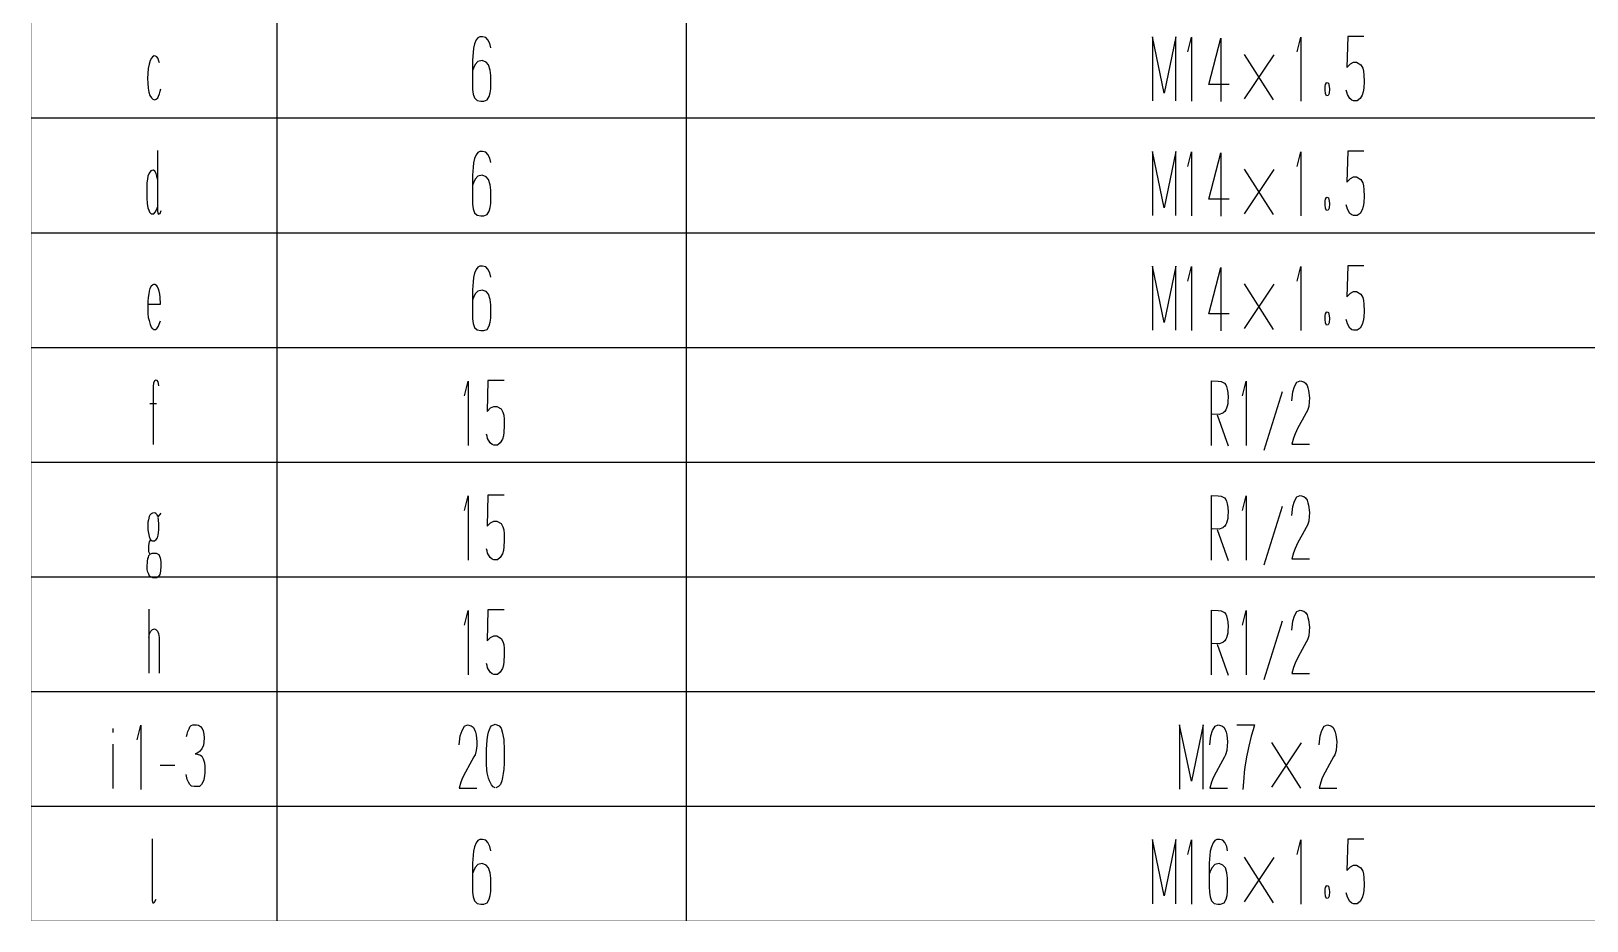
# Model space of a CAD drawing. Extents: x 0 to 2376, y 0 to 3364.
# Drawn here: x 1616 to 1996, y 1949.7 to 2166.9 of the extents above; entities that cross this region are included whole.
import ezdxf

# ---------------------------------------------------------------- set-up
doc = ezdxf.new("R2010")
doc.units = 0
doc.header["$MEASUREMENT"] = 0
doc.layers.add('6', color=7, linetype='Continuous')
doc.layers.add('9', color=7, linetype='Continuous')

# ---------------------------------------------------------------- blocks, each defined once
blk = doc.blocks.new('BLKENT193')
at = {"layer": '9', "color": 2, "linetype": 'Continuous'}
for p, q in [((1724, 2162.77), (1723.92, 2161.73)), ((1724.29, 2163.81), (1724, 2162.77)), ((1724.71, 2164.77), (1724.29, 2163.81)), ((1725.12, 2165.33), (1724.71, 2164.77)), ((1725.62, 2165.57), (1725.12, 2165.33)), ((1726.27, 2165.57), (1725.62, 2165.57)), ((1727.06, 2165.41), (1726.27, 2165.57)), ((1727.58, 2164.85), (1727.06, 2165.41)), ((1728.05, 2163.89), (1727.58, 2164.85)), ((1728.24, 2162.85), (1728.05, 2163.89)), ((1892.73, 2151.81), (1889.86, 2165.57)), ((1889.86, 2165.57), (1889.86, 2149.89)), ((1895.61, 2165.57), (1892.73, 2151.81)), ((1895.61, 2149.89), (1895.61, 2165.57)), ((1898.54, 2161.89), (1899.42, 2165.49)), ((1899.42, 2165.49), (1899.42, 2149.81)), ((1903.63, 2153.89), (1906.56, 2165.25)), ((1906.56, 2165.25), (1906.56, 2149.73)), ((1925.2, 2161.89), (1926.09, 2165.49)), ((1926.09, 2165.49), (1926.09, 2149.81)), ((1937.57, 2165.65), (1937.36, 2158.05)), ((1941.54, 2165.65), (1937.57, 2165.65)), ((1644.78, 2158.85), (1644.55, 2157.81)), ((1645.07, 2159.73), (1644.78, 2158.85)), ((1645.36, 2160.37), (1645.07, 2159.73)), ((1645.62, 2160.69), (1645.36, 2160.37)), ((1646.07, 2160.93), (1645.62, 2160.69)), ((1646.38, 2160.85), (1646.07, 2160.93)), ((1646.69, 2160.69), (1646.38, 2160.85)), ((1646.98, 2160.29), (1646.69, 2160.69)), ((1647.14, 2159.81), (1646.98, 2160.29)), ((1647.32, 2159.17), (1647.14, 2159.81)), ((1723.92, 2161.73), (1723.76, 2159.81)), ((1723.76, 2159.81), (1723.76, 2154.05)), ((1724.44, 2158.77), (1724, 2157.89)), ((1725.12, 2159.49), (1724.44, 2158.77)), ((1726.17, 2159.73), (1725.12, 2159.49)), ((1727.11, 2159.33), (1726.17, 2159.73)), ((1727.69, 2158.69), (1727.11, 2159.33)), ((1728.08, 2157.41), (1727.69, 2158.69)), ((1919.42, 2150.13), (1912.37, 2161.25)), ((1912.37, 2150.37), (1919.58, 2161.17)), ((1937.36, 2158.05), (1938.22, 2158.93)), ((1938.22, 2158.93), (1939.01, 2159.33)), ((1939.01, 2159.33), (1939.76, 2159.33)), ((1939.76, 2159.33), (1940.76, 2158.69)), ((1940.76, 2158.69), (1941.23, 2157.89)), ((1644.47, 2156.61), (1644.42, 2155.33)), ((1644.42, 2155.33), (1644.47, 2154.21)), ((1644.55, 2157.81), (1644.47, 2156.61)), ((1724, 2157.89), (1723.82, 2157.25)), ((1728.24, 2156.13), (1728.08, 2157.41)), ((1728.24, 2153.97), (1728.24, 2156.13)), ((1941.23, 2157.89), (1941.41, 2157.17)), ((1941.41, 2157.17), (1941.52, 2156.21)), ((1941.52, 2156.21), (1941.57, 2154.61)), ((1644.47, 2154.21), (1644.58, 2153.01)), ((1644.58, 2153.01), (1644.76, 2152.05)), ((1644.76, 2152.05), (1645.02, 2151.25)), ((1645.02, 2151.25), (1645.41, 2150.61)), ((1646.9, 2150.61), (1647.14, 2151.09)), ((1647.14, 2151.09), (1647.37, 2151.65)), ((1647.37, 2151.65), (1647.53, 2152.29)), ((1647.53, 2152.29), (1647.63, 2152.85)), ((1723.76, 2154.05), (1723.82, 2152.69)), ((1723.82, 2152.69), (1723.97, 2151.57)), ((1723.97, 2151.57), (1724.31, 2150.61)), ((1727.37, 2150.13), (1727.87, 2151.01)), ((1727.87, 2151.01), (1728.1, 2151.89)), ((1728.1, 2151.89), (1728.24, 2152.85)), ((1728.24, 2152.85), (1728.24, 2153.97)), ((1908.58, 2153.89), (1903.63, 2153.89)), ((1932.05, 2153.09), (1932.1, 2153.49)), ((1932.05, 2152.53), (1932.05, 2153.09)), ((1932.18, 2151.73), (1932.05, 2152.53)), ((1932.1, 2153.49), (1932.18, 2153.89)), ((1932.18, 2153.89), (1932.39, 2154.29)), ((1932.42, 2151.17), (1932.18, 2151.73)), ((1932.39, 2154.29), (1932.52, 2154.37)), ((1932.78, 2151.25), (1932.42, 2151.17)), ((1932.58, 2154.37), (1932.86, 2154.21)), ((1933.02, 2151.73), (1932.78, 2151.25)), ((1932.86, 2154.21), (1933.05, 2153.41)), ((1933.1, 2152.85), (1933.02, 2151.73)), ((1933.05, 2153.41), (1933.1, 2152.85)), ((1937.36, 2152.05), (1937.2, 2152.53)), ((1937.49, 2151.49), (1937.36, 2152.05)), ((1938.12, 2150.45), (1937.49, 2151.49)), ((1941.1, 2151.33), (1940.58, 2150.45)), ((1941.33, 2152.13), (1941.1, 2151.33)), ((1941.49, 2153.01), (1941.33, 2152.13)), ((1941.57, 2154.61), (1941.49, 2153.01)), ((1645.41, 2150.61), (1645.75, 2150.29)), ((1645.75, 2150.29), (1646.17, 2150.13)), ((1646.17, 2150.13), (1646.51, 2150.29)), ((1646.51, 2150.29), (1646.9, 2150.61)), ((1724.31, 2150.61), (1724.94, 2149.97)), ((1724.94, 2149.97), (1725.83, 2149.81)), ((1725.83, 2149.81), (1726.54, 2149.81)), ((1726.54, 2149.81), (1727.37, 2150.13)), ((1938.59, 2150.05), (1938.12, 2150.45)), ((1938.98, 2149.89), (1938.59, 2150.05)), ((1939.92, 2149.89), (1938.98, 2149.89)), ((1940.58, 2150.45), (1939.92, 2149.89))]:
    blk.add_line(p, q, dxfattribs=at)
blk = doc.blocks.new('BLKENT194')
at = {"layer": '9', "color": 2, "linetype": 'Continuous'}
for p, q in [((1646.85, 2137.81), (1646.85, 2123.09)), ((1724.29, 2135.81), (1724, 2134.77)), ((1724.71, 2136.77), (1724.29, 2135.81)), ((1725.12, 2137.33), (1724.71, 2136.77)), ((1725.62, 2137.57), (1725.12, 2137.33)), ((1726.27, 2137.57), (1725.62, 2137.57)), ((1727.06, 2137.41), (1726.27, 2137.57)), ((1727.58, 2136.85), (1727.06, 2137.41)), ((1728.05, 2135.89), (1727.58, 2136.85)), ((1728.24, 2134.85), (1728.05, 2135.89)), ((1892.73, 2123.81), (1889.86, 2137.57)), ((1889.86, 2137.57), (1889.86, 2121.89)), ((1895.61, 2137.57), (1892.73, 2123.81)), ((1895.61, 2121.89), (1895.61, 2137.57)), ((1898.54, 2133.89), (1899.42, 2137.49)), ((1899.42, 2137.49), (1899.42, 2121.81)), ((1903.63, 2125.89), (1906.56, 2137.25)), ((1906.56, 2137.25), (1906.56, 2121.73)), ((1925.2, 2133.89), (1926.09, 2137.49)), ((1926.09, 2137.49), (1926.09, 2121.81)), ((1937.57, 2137.65), (1937.36, 2130.05)), ((1941.54, 2137.65), (1937.57, 2137.65)), ((1644.86, 2132.29), (1644.52, 2131.49)), ((1645.23, 2132.85), (1644.86, 2132.29)), ((1645.46, 2132.93), (1645.23, 2132.85)), ((1645.86, 2133.01), (1645.46, 2132.93)), ((1646.22, 2132.77), (1645.86, 2133.01)), ((1646.51, 2132.21), (1646.22, 2132.77)), ((1646.72, 2131.49), (1646.51, 2132.21)), ((1723.92, 2133.73), (1723.76, 2131.81)), ((1724, 2134.77), (1723.92, 2133.73)), ((1919.42, 2122.13), (1912.37, 2133.25)), ((1912.37, 2122.37), (1919.58, 2133.17)), ((1644.24, 2128.77), (1644.21, 2127.57)), ((1644.29, 2129.89), (1644.24, 2128.77)), ((1644.42, 2130.77), (1644.29, 2129.89)), ((1644.52, 2131.49), (1644.42, 2130.77)), ((1646.82, 2130.77), (1646.72, 2131.49)), ((1723.76, 2131.81), (1723.76, 2126.05)), ((1724, 2129.89), (1723.82, 2129.25)), ((1724.44, 2130.77), (1724, 2129.89)), ((1725.12, 2131.49), (1724.44, 2130.77)), ((1726.17, 2131.73), (1725.12, 2131.49)), ((1727.11, 2131.33), (1726.17, 2131.73)), ((1727.69, 2130.69), (1727.11, 2131.33)), ((1728.08, 2129.41), (1727.69, 2130.69)), ((1728.24, 2128.13), (1728.08, 2129.41)), ((1728.24, 2125.97), (1728.24, 2128.13)), ((1937.36, 2130.05), (1938.22, 2130.93)), ((1938.22, 2130.93), (1939.01, 2131.33)), ((1939.01, 2131.33), (1939.76, 2131.33)), ((1939.76, 2131.33), (1940.76, 2130.69)), ((1940.76, 2130.69), (1941.23, 2129.89)), ((1941.23, 2129.89), (1941.41, 2129.17)), ((1941.41, 2129.17), (1941.52, 2128.21)), ((1941.52, 2128.21), (1941.57, 2126.61)), ((1644.21, 2127.57), (1644.26, 2126.13)), ((1644.26, 2126.13), (1644.34, 2124.85)), ((1644.34, 2124.85), (1644.5, 2123.81)), ((1723.76, 2126.05), (1723.82, 2124.69)), ((1723.82, 2124.69), (1723.97, 2123.57)), ((1728.1, 2123.89), (1728.24, 2124.85)), ((1728.24, 2124.85), (1728.24, 2125.97)), ((1908.58, 2125.89), (1903.63, 2125.89)), ((1932.05, 2125.09), (1932.1, 2125.49)), ((1932.05, 2124.53), (1932.05, 2125.09)), ((1932.18, 2123.73), (1932.05, 2124.53)), ((1932.1, 2125.49), (1932.18, 2125.89)), ((1932.18, 2125.89), (1932.39, 2126.29)), ((1932.39, 2126.29), (1932.52, 2126.37)), ((1932.58, 2126.37), (1932.86, 2126.21)), ((1932.86, 2126.21), (1933.05, 2125.41)), ((1933.1, 2124.85), (1933.02, 2123.73)), ((1933.05, 2125.41), (1933.1, 2124.85)), ((1937.36, 2124.05), (1937.2, 2124.53)), ((1941.49, 2125.01), (1941.33, 2124.13)), ((1941.57, 2126.61), (1941.49, 2125.01)), ((1644.5, 2123.81), (1644.71, 2123.25)), ((1644.71, 2123.25), (1644.94, 2122.77)), ((1644.94, 2122.77), (1645.28, 2122.37)), ((1645.28, 2122.37), (1645.73, 2122.29)), ((1645.73, 2122.29), (1645.93, 2122.37)), ((1645.93, 2122.37), (1646.3, 2122.77)), ((1646.3, 2122.77), (1646.59, 2123.33)), ((1646.59, 2123.33), (1646.82, 2123.97)), ((1646.85, 2123.09), (1646.95, 2122.53)), ((1646.95, 2122.53), (1647.11, 2122.21)), ((1647.11, 2122.21), (1647.5, 2122.45)), ((1647.5, 2122.45), (1647.79, 2123.17)), ((1723.97, 2123.57), (1724.31, 2122.61)), ((1724.31, 2122.61), (1724.94, 2121.97)), ((1724.94, 2121.97), (1725.83, 2121.81)), ((1725.83, 2121.81), (1726.54, 2121.81)), ((1726.54, 2121.81), (1727.37, 2122.13)), ((1727.37, 2122.13), (1727.87, 2123.01)), ((1727.87, 2123.01), (1728.1, 2123.89)), ((1932.42, 2123.17), (1932.18, 2123.73)), ((1932.78, 2123.25), (1932.42, 2123.17)), ((1933.02, 2123.73), (1932.78, 2123.25)), ((1937.49, 2123.49), (1937.36, 2124.05)), ((1938.12, 2122.45), (1937.49, 2123.49)), ((1938.59, 2122.05), (1938.12, 2122.45)), ((1938.98, 2121.89), (1938.59, 2122.05)), ((1939.92, 2121.89), (1938.98, 2121.89)), ((1940.58, 2122.45), (1939.92, 2121.89)), ((1941.1, 2123.33), (1940.58, 2122.45)), ((1941.33, 2124.13), (1941.1, 2123.33))]:
    blk.add_line(p, q, dxfattribs=at)
blk = doc.blocks.new('BLKENT195')
at = {"layer": '9', "color": 2, "linetype": 'Continuous'}
for p, q in [((1725.12, 2109.33), (1724.71, 2108.77)), ((1725.62, 2109.57), (1725.12, 2109.33)), ((1726.27, 2109.57), (1725.62, 2109.57)), ((1727.06, 2109.41), (1726.27, 2109.57)), ((1727.58, 2108.85), (1727.06, 2109.41)), ((1892.73, 2095.81), (1889.86, 2109.57)), ((1889.86, 2109.57), (1889.86, 2093.89)), ((1895.61, 2109.57), (1892.73, 2095.81)), ((1895.61, 2093.89), (1895.61, 2109.57)), ((1898.54, 2105.89), (1899.42, 2109.49)), ((1899.42, 2109.49), (1899.42, 2093.81)), ((1903.63, 2097.89), (1906.56, 2109.25)), ((1906.56, 2109.25), (1906.56, 2093.73)), ((1925.2, 2105.89), (1926.09, 2109.49)), ((1926.09, 2109.49), (1926.09, 2093.81)), ((1937.57, 2109.65), (1937.36, 2102.05)), ((1941.54, 2109.65), (1937.57, 2109.65)), ((1723.92, 2105.73), (1723.76, 2103.81)), ((1724, 2106.77), (1723.92, 2105.73)), ((1724.29, 2107.81), (1724, 2106.77)), ((1724.71, 2108.77), (1724.29, 2107.81)), ((1728.05, 2107.89), (1727.58, 2108.85)), ((1728.24, 2106.85), (1728.05, 2107.89)), ((1919.42, 2094.13), (1912.37, 2105.25)), ((1644.58, 2101.89), (1644.5, 2100.93)), ((1644.71, 2102.77), (1644.58, 2101.89)), ((1644.84, 2103.49), (1644.71, 2102.77)), ((1645.02, 2104.13), (1644.84, 2103.49)), ((1645.33, 2104.69), (1645.02, 2104.13)), ((1645.62, 2104.93), (1645.33, 2104.69)), ((1645.75, 2105.01), (1645.62, 2104.93)), ((1645.91, 2105.09), (1645.75, 2105.01)), ((1646.25, 2105.09), (1645.91, 2105.09)), ((1646.33, 2105.01), (1646.25, 2105.09)), ((1646.67, 2104.77), (1646.33, 2105.01)), ((1646.88, 2104.53), (1646.67, 2104.77)), ((1647.14, 2103.97), (1646.88, 2104.53)), ((1647.29, 2103.41), (1647.14, 2103.97)), ((1647.45, 2102.69), (1647.29, 2103.41)), ((1647.53, 2101.97), (1647.45, 2102.69)), ((1647.56, 2100.29), (1647.53, 2101.97)), ((1723.76, 2103.81), (1723.76, 2098.05)), ((1724, 2101.89), (1723.82, 2101.25)), ((1724.44, 2102.77), (1724, 2101.89)), ((1725.12, 2103.49), (1724.44, 2102.77)), ((1726.17, 2103.73), (1725.12, 2103.49)), ((1727.11, 2103.33), (1726.17, 2103.73)), ((1727.69, 2102.69), (1727.11, 2103.33)), ((1728.08, 2101.41), (1727.69, 2102.69)), ((1912.37, 2094.37), (1919.58, 2105.17)), ((1937.36, 2102.05), (1938.22, 2102.93)), ((1938.22, 2102.93), (1939.01, 2103.33)), ((1939.01, 2103.33), (1939.76, 2103.33)), ((1939.76, 2103.33), (1940.76, 2102.69)), ((1940.76, 2102.69), (1941.23, 2101.89)), ((1941.23, 2101.89), (1941.41, 2101.17)), ((1644.5, 2100.93), (1644.47, 2099.57)), ((1644.47, 2099.57), (1644.52, 2097.97)), ((1644.5, 2100.29), (1647.56, 2100.29)), ((1644.52, 2097.97), (1644.6, 2097.01)), ((1723.76, 2098.05), (1723.82, 2096.69)), ((1728.24, 2100.13), (1728.08, 2101.41)), ((1728.24, 2097.97), (1728.24, 2100.13)), ((1728.24, 2096.85), (1728.24, 2097.97)), ((1908.58, 2097.89), (1903.63, 2097.89)), ((1932.1, 2097.49), (1932.18, 2097.89)), ((1932.18, 2097.89), (1932.39, 2098.29)), ((1932.39, 2098.29), (1932.52, 2098.37)), ((1932.58, 2098.37), (1932.86, 2098.21)), ((1932.86, 2098.21), (1933.05, 2097.41)), ((1941.41, 2101.17), (1941.52, 2100.21)), ((1941.57, 2098.61), (1941.49, 2097.01)), ((1941.52, 2100.21), (1941.57, 2098.61)), ((1644.6, 2097.01), (1644.78, 2096.29)), ((1644.78, 2096.29), (1645.05, 2095.33)), ((1645.05, 2095.33), (1645.23, 2094.93)), ((1645.23, 2094.93), (1645.33, 2094.69)), ((1645.33, 2094.69), (1645.54, 2094.37)), ((1645.54, 2094.37), (1645.86, 2094.21)), ((1645.86, 2094.21), (1645.91, 2094.13)), ((1645.91, 2094.13), (1646.35, 2094.13)), ((1646.35, 2094.13), (1646.67, 2094.37)), ((1646.67, 2094.37), (1646.77, 2094.45)), ((1646.77, 2094.45), (1647.08, 2094.93)), ((1647.08, 2094.93), (1647.29, 2095.41)), ((1647.29, 2095.41), (1647.56, 2096.21)), ((1723.82, 2096.69), (1723.97, 2095.57)), ((1723.97, 2095.57), (1724.31, 2094.61)), ((1724.31, 2094.61), (1724.94, 2093.97)), ((1724.94, 2093.97), (1725.83, 2093.81)), ((1726.54, 2093.81), (1727.37, 2094.13)), ((1727.37, 2094.13), (1727.87, 2095.01)), ((1727.87, 2095.01), (1728.1, 2095.89)), ((1728.1, 2095.89), (1728.24, 2096.85)), ((1932.05, 2097.09), (1932.1, 2097.49)), ((1932.05, 2096.53), (1932.05, 2097.09)), ((1932.18, 2095.73), (1932.05, 2096.53)), ((1932.42, 2095.17), (1932.18, 2095.73)), ((1932.78, 2095.25), (1932.42, 2095.17)), ((1933.02, 2095.73), (1932.78, 2095.25)), ((1933.1, 2096.85), (1933.02, 2095.73)), ((1933.05, 2097.41), (1933.1, 2096.85)), ((1937.36, 2096.05), (1937.2, 2096.53)), ((1937.49, 2095.49), (1937.36, 2096.05)), ((1938.12, 2094.45), (1937.49, 2095.49)), ((1938.59, 2094.05), (1938.12, 2094.45)), ((1938.98, 2093.89), (1938.59, 2094.05)), ((1939.92, 2093.89), (1938.98, 2093.89)), ((1940.58, 2094.45), (1939.92, 2093.89)), ((1941.1, 2095.33), (1940.58, 2094.45)), ((1941.33, 2096.13), (1941.1, 2095.33)), ((1941.49, 2097.01), (1941.33, 2096.13)), ((1725.83, 2093.81), (1726.54, 2093.81))]:
    blk.add_line(p, q, dxfattribs=at)
blk = doc.blocks.new('BLKENT196')
at = {"layer": '9', "color": 2, "linetype": 'Continuous'}
for p, q in [((1645.88, 2081.01), (1645.78, 2080.29)), ((1645.78, 2080.29), (1645.78, 2066.05)), ((1646.09, 2081.57), (1645.88, 2081.01)), ((1646.46, 2081.73), (1646.09, 2081.57)), ((1646.75, 2081.65), (1646.46, 2081.73)), ((1647.01, 2081.33), (1646.75, 2081.65)), ((1647.14, 2080.93), (1647.01, 2081.33)), ((1647.22, 2080.37), (1647.14, 2080.93)), ((1721.87, 2077.89), (1722.76, 2081.49)), ((1722.76, 2081.49), (1722.76, 2065.81)), ((1727.57, 2081.65), (1727.36, 2074.05)), ((1731.54, 2081.65), (1727.57, 2081.65)), ((1904.34, 2065.81), (1904.34, 2081.57)), ((1904.34, 2081.57), (1905.96, 2081.49)), ((1905.96, 2081.49), (1906.67, 2081.41)), ((1906.67, 2081.41), (1907.45, 2081.01)), ((1907.45, 2081.01), (1907.82, 2080.61)), ((1907.82, 2080.61), (1907.97, 2080.21)), ((1907.97, 2080.21), (1908.13, 2079.49)), ((1908.13, 2079.49), (1908.26, 2078.69)), ((1908.26, 2078.69), (1908.34, 2077.49)), ((1911.87, 2077.89), (1912.76, 2081.49)), ((1912.76, 2081.49), (1912.76, 2065.81)), ((1921.54, 2078.85), (1917.07, 2064.53)), ((1923.9, 2076.69), (1924.16, 2078.85)), ((1924.16, 2078.85), (1924.57, 2080.21)), ((1924.57, 2080.21), (1925.18, 2081.25)), ((1925.18, 2081.25), (1925.93, 2081.57)), ((1925.93, 2081.57), (1926.82, 2081.33)), ((1926.82, 2081.33), (1927.29, 2081.01)), ((1927.29, 2081.01), (1927.63, 2080.45)), ((1927.63, 2080.45), (1927.87, 2079.81)), ((1927.87, 2079.81), (1928.03, 2079.17)), ((1928.03, 2079.17), (1928.21, 2077.41)), ((1644.97, 2076.05), (1646.59, 2076.05)), ((1727.36, 2074.05), (1728.22, 2074.93)), ((1728.22, 2074.93), (1729.01, 2075.33)), ((1729.01, 2075.33), (1729.76, 2075.33)), ((1729.76, 2075.33), (1730.76, 2074.69)), ((1907.97, 2074.85), (1907.82, 2074.45)), ((1908.16, 2075.41), (1907.97, 2074.85)), ((1908.26, 2075.97), (1908.16, 2075.41)), ((1908.31, 2076.69), (1908.26, 2075.97)), ((1908.34, 2077.49), (1908.31, 2076.69)), ((1928.05, 2075.33), (1927.74, 2074.29)), ((1928.16, 2076.45), (1928.05, 2075.33)), ((1928.21, 2077.41), (1928.16, 2076.45)), ((1730.76, 2074.69), (1731.23, 2073.89)), ((1731.23, 2073.89), (1731.41, 2073.17)), ((1731.41, 2073.17), (1731.52, 2072.21)), ((1731.52, 2072.21), (1731.57, 2070.61)), ((1906.17, 2073.33), (1904.47, 2073.41)), ((1905.67, 2073.25), (1908.34, 2065.73)), ((1907.06, 2073.65), (1906.17, 2073.33)), ((1907.16, 2073.73), (1907.06, 2073.65)), ((1907.56, 2074.05), (1907.16, 2073.73)), ((1907.82, 2074.45), (1907.56, 2074.05)), ((1926.46, 2071.97), (1925.41, 2070.05)), ((1927.45, 2073.73), (1926.46, 2071.97)), ((1927.74, 2074.29), (1927.45, 2073.73)), ((1727.36, 2068.05), (1727.2, 2068.53)), ((1727.49, 2067.49), (1727.36, 2068.05)), ((1728.12, 2066.45), (1727.49, 2067.49)), ((1731.1, 2067.33), (1730.58, 2066.45)), ((1731.33, 2068.13), (1731.1, 2067.33)), ((1731.49, 2069.01), (1731.33, 2068.13)), ((1731.57, 2070.61), (1731.49, 2069.01)), ((1924.31, 2067.57), (1923.9, 2066.13)), ((1924.71, 2068.61), (1924.31, 2067.57)), ((1925.41, 2070.05), (1924.71, 2068.61)), ((1728.59, 2066.05), (1728.12, 2066.45)), ((1728.98, 2065.89), (1728.59, 2066.05)), ((1729.92, 2065.89), (1728.98, 2065.89)), ((1730.58, 2066.45), (1729.92, 2065.89)), ((1923.9, 2066.13), (1928.21, 2066.13))]:
    blk.add_line(p, q, dxfattribs=at)
blk = doc.blocks.new('BLKENT197')
at = {"layer": '9', "color": 2, "linetype": 'Continuous'}
for p, q in [((1721.87, 2049.89), (1722.76, 2053.49)), ((1722.76, 2053.49), (1722.76, 2037.81)), ((1727.57, 2053.65), (1727.36, 2046.05)), ((1731.54, 2053.65), (1727.57, 2053.65)), ((1904.34, 2037.81), (1904.34, 2053.57)), ((1904.34, 2053.57), (1905.96, 2053.49)), ((1905.96, 2053.49), (1906.67, 2053.41)), ((1906.67, 2053.41), (1907.45, 2053.01)), ((1907.45, 2053.01), (1907.82, 2052.61)), ((1907.82, 2052.61), (1907.97, 2052.21)), ((1907.97, 2052.21), (1908.13, 2051.49)), ((1911.87, 2049.89), (1912.76, 2053.49)), ((1912.76, 2053.49), (1912.76, 2037.81)), ((1924.16, 2050.85), (1924.57, 2052.21)), ((1924.57, 2052.21), (1925.18, 2053.25)), ((1925.18, 2053.25), (1925.93, 2053.57)), ((1925.93, 2053.57), (1926.82, 2053.33)), ((1926.82, 2053.33), (1927.29, 2053.01)), ((1927.29, 2053.01), (1927.63, 2052.45)), ((1927.63, 2052.45), (1927.87, 2051.81)), ((1644.86, 2048.45), (1644.63, 2047.65)), ((1645.02, 2048.77), (1644.86, 2048.45)), ((1645.33, 2049.09), (1645.02, 2048.77)), ((1645.65, 2049.25), (1645.33, 2049.09)), ((1646.2, 2049.33), (1645.65, 2049.25)), ((1646.48, 2049.17), (1646.2, 2049.33)), ((1646.77, 2048.85), (1646.48, 2049.17)), ((1646.95, 2048.37), (1646.77, 2048.85)), ((1647.71, 2049.25), (1646.95, 2048.37)), ((1908.13, 2051.49), (1908.26, 2050.69)), ((1908.26, 2050.69), (1908.34, 2049.49)), ((1908.31, 2048.69), (1908.26, 2047.97)), ((1908.34, 2049.49), (1908.31, 2048.69)), ((1921.54, 2050.85), (1917.07, 2036.53)), ((1923.9, 2048.69), (1924.16, 2050.85)), ((1927.87, 2051.81), (1928.03, 2051.17)), ((1928.03, 2051.17), (1928.21, 2049.41)), ((1928.16, 2048.45), (1928.05, 2047.33)), ((1928.21, 2049.41), (1928.16, 2048.45)), ((1644.52, 2047.09), (1644.47, 2046.45)), ((1644.47, 2046.45), (1644.52, 2045.17)), ((1644.63, 2047.65), (1644.52, 2047.09)), ((1644.52, 2045.17), (1644.63, 2044.37)), ((1647.14, 2047.65), (1647.01, 2048.21)), ((1647.03, 2043.89), (1647.19, 2045.17)), ((1647.22, 2046.53), (1647.14, 2047.65)), ((1647.19, 2045.17), (1647.22, 2046.53)), ((1727.36, 2046.05), (1728.22, 2046.93)), ((1728.22, 2046.93), (1729.01, 2047.33)), ((1729.01, 2047.33), (1729.76, 2047.33)), ((1729.76, 2047.33), (1730.76, 2046.69)), ((1730.76, 2046.69), (1731.23, 2045.89)), ((1731.23, 2045.89), (1731.41, 2045.17)), ((1731.41, 2045.17), (1731.52, 2044.21)), ((1906.17, 2045.33), (1904.47, 2045.41)), ((1905.67, 2045.25), (1908.34, 2037.73)), ((1907.06, 2045.65), (1906.17, 2045.33)), ((1907.16, 2045.73), (1907.06, 2045.65)), ((1907.56, 2046.05), (1907.16, 2045.73)), ((1907.82, 2046.45), (1907.56, 2046.05)), ((1907.97, 2046.85), (1907.82, 2046.45)), ((1908.16, 2047.41), (1907.97, 2046.85)), ((1908.26, 2047.97), (1908.16, 2047.41)), ((1927.45, 2045.73), (1926.46, 2043.97)), ((1927.74, 2046.29), (1927.45, 2045.73)), ((1928.05, 2047.33), (1927.74, 2046.29)), ((1644.63, 2044.37), (1644.84, 2043.57)), ((1644.84, 2042.29), (1644.63, 2041.33)), ((1644.63, 2041.33), (1644.63, 2040.69)), ((1644.63, 2040.69), (1644.65, 2039.89)), ((1644.84, 2043.57), (1645.05, 2042.93)), ((1645.15, 2042.77), (1644.84, 2042.29)), ((1645.05, 2042.93), (1645.49, 2042.53)), ((1645.49, 2042.53), (1646.09, 2042.53)), ((1646.09, 2042.53), (1646.54, 2042.85)), ((1646.54, 2042.85), (1646.82, 2043.25)), ((1646.82, 2043.25), (1647.03, 2043.89)), ((1731.49, 2041.01), (1731.33, 2040.13)), ((1731.57, 2042.61), (1731.49, 2041.01)), ((1731.52, 2044.21), (1731.57, 2042.61)), ((1925.41, 2042.05), (1924.71, 2040.61)), ((1926.46, 2043.97), (1925.41, 2042.05)), ((1644.34, 2036.13), (1644.39, 2037.49)), ((1644.39, 2037.49), (1644.5, 2038.21)), ((1644.5, 2038.21), (1644.63, 2038.45)), ((1644.63, 2038.45), (1644.76, 2038.93)), ((1644.65, 2039.89), (1644.99, 2039.25)), ((1644.76, 2038.93), (1645.02, 2039.17)), ((1644.99, 2039.25), (1645.57, 2039.49)), ((1645.57, 2039.49), (1646.54, 2039.49)), ((1646.54, 2039.49), (1647.19, 2039.17)), ((1647.19, 2039.17), (1647.53, 2038.37)), ((1647.53, 2038.37), (1647.66, 2037.49)), ((1647.66, 2037.49), (1647.69, 2036.29)), ((1727.36, 2040.05), (1727.2, 2040.53)), ((1727.49, 2039.49), (1727.36, 2040.05)), ((1728.12, 2038.45), (1727.49, 2039.49)), ((1728.59, 2038.05), (1728.12, 2038.45)), ((1728.98, 2037.89), (1728.59, 2038.05)), ((1729.92, 2037.89), (1728.98, 2037.89)), ((1730.58, 2038.45), (1729.92, 2037.89)), ((1731.1, 2039.33), (1730.58, 2038.45)), ((1731.33, 2040.13), (1731.1, 2039.33)), ((1924.31, 2039.57), (1923.9, 2038.13)), ((1923.9, 2038.13), (1928.21, 2038.13)), ((1924.71, 2040.61), (1924.31, 2039.57)), ((1644.37, 2035.49), (1644.34, 2036.13)), ((1644.52, 2034.85), (1644.37, 2035.49)), ((1644.71, 2034.37), (1644.52, 2034.85)), ((1644.94, 2033.89), (1644.71, 2034.37)), ((1645.73, 2033.49), (1644.94, 2033.89)), ((1646.67, 2033.49), (1645.73, 2033.49)), ((1647.06, 2033.81), (1646.67, 2033.49)), ((1647.4, 2034.29), (1647.06, 2033.81)), ((1647.61, 2035.09), (1647.4, 2034.29)), ((1647.69, 2036.29), (1647.61, 2035.09))]:
    blk.add_line(p, q, dxfattribs=at)
blk = doc.blocks.new('BLKENT198')
at = {"layer": '9', "color": 2, "linetype": 'Continuous'}
for p, q in [((1644.71, 2025.81), (1644.71, 2010.21)), ((1721.87, 2021.89), (1722.76, 2025.49)), ((1722.76, 2025.49), (1722.76, 2009.81)), ((1727.57, 2025.65), (1727.36, 2018.05)), ((1731.54, 2025.65), (1727.57, 2025.65)), ((1904.34, 2009.81), (1904.34, 2025.57)), ((1904.34, 2025.57), (1905.96, 2025.49)), ((1905.96, 2025.49), (1906.67, 2025.41)), ((1911.87, 2021.89), (1912.76, 2025.49)), ((1912.76, 2025.49), (1912.76, 2009.81)), ((1925.18, 2025.25), (1925.93, 2025.57)), ((1925.93, 2025.57), (1926.82, 2025.33)), ((1906.67, 2025.41), (1907.45, 2025.01)), ((1907.45, 2025.01), (1907.82, 2024.61)), ((1907.82, 2024.61), (1907.97, 2024.21)), ((1907.97, 2024.21), (1908.13, 2023.49)), ((1908.13, 2023.49), (1908.26, 2022.69)), ((1908.26, 2022.69), (1908.34, 2021.49)), ((1921.54, 2022.85), (1917.07, 2008.53)), ((1923.9, 2020.69), (1924.16, 2022.85)), ((1924.16, 2022.85), (1924.57, 2024.21)), ((1924.57, 2024.21), (1925.18, 2025.25)), ((1926.82, 2025.33), (1927.29, 2025.01)), ((1927.29, 2025.01), (1927.63, 2024.45)), ((1927.63, 2024.45), (1927.87, 2023.81)), ((1927.87, 2023.81), (1928.03, 2023.17)), ((1928.03, 2023.17), (1928.21, 2021.41)), ((1644.71, 2018.93), (1644.94, 2019.81)), ((1644.94, 2019.81), (1645.2, 2020.45)), ((1645.2, 2020.45), (1645.62, 2020.85)), ((1645.62, 2020.85), (1646.09, 2021.01)), ((1646.09, 2021.01), (1646.48, 2020.85)), ((1646.48, 2020.85), (1646.85, 2020.45)), ((1646.85, 2020.45), (1647.14, 2019.89)), ((1647.14, 2019.89), (1647.29, 2018.93)), ((1647.29, 2018.93), (1647.29, 2010.21)), ((1727.36, 2018.05), (1728.22, 2018.93)), ((1728.22, 2018.93), (1729.01, 2019.33)), ((1729.01, 2019.33), (1729.76, 2019.33)), ((1729.76, 2019.33), (1730.76, 2018.69)), ((1730.76, 2018.69), (1731.23, 2017.89)), ((1731.23, 2017.89), (1731.41, 2017.17)), ((1907.56, 2018.05), (1907.16, 2017.73)), ((1907.82, 2018.45), (1907.56, 2018.05)), ((1907.97, 2018.85), (1907.82, 2018.45)), ((1908.16, 2019.41), (1907.97, 2018.85)), ((1908.26, 2019.97), (1908.16, 2019.41)), ((1908.31, 2020.69), (1908.26, 2019.97)), ((1908.34, 2021.49), (1908.31, 2020.69)), ((1927.74, 2018.29), (1927.45, 2017.73)), ((1928.05, 2019.33), (1927.74, 2018.29)), ((1928.16, 2020.45), (1928.05, 2019.33)), ((1928.21, 2021.41), (1928.16, 2020.45)), ((1731.41, 2017.17), (1731.52, 2016.21)), ((1731.57, 2014.61), (1731.49, 2013.01)), ((1731.52, 2016.21), (1731.57, 2014.61)), ((1906.17, 2017.33), (1904.47, 2017.41)), ((1905.67, 2017.25), (1908.34, 2009.73)), ((1907.06, 2017.65), (1906.17, 2017.33)), ((1907.16, 2017.73), (1907.06, 2017.65)), ((1925.41, 2014.05), (1924.71, 2012.61)), ((1926.46, 2015.97), (1925.41, 2014.05)), ((1927.45, 2017.73), (1926.46, 2015.97)), ((1727.36, 2012.05), (1727.2, 2012.53)), ((1727.49, 2011.49), (1727.36, 2012.05)), ((1728.12, 2010.45), (1727.49, 2011.49)), ((1728.59, 2010.05), (1728.12, 2010.45)), ((1730.58, 2010.45), (1729.92, 2009.89)), ((1731.1, 2011.33), (1730.58, 2010.45)), ((1731.33, 2012.13), (1731.1, 2011.33)), ((1731.49, 2013.01), (1731.33, 2012.13)), ((1924.31, 2011.57), (1923.9, 2010.13)), ((1924.71, 2012.61), (1924.31, 2011.57)), ((1728.98, 2009.89), (1728.59, 2010.05)), ((1729.92, 2009.89), (1728.98, 2009.89)), ((1923.9, 2010.13), (1928.21, 2010.13))]:
    blk.add_line(p, q, dxfattribs=at)
blk = doc.blocks.new('BLKENT199')
at = {"layer": '9', "color": 2, "linetype": 'Continuous'}
for p, q in [((1635.99, 1996.21), (1635.83, 1996.21)), ((1635.93, 1996.69), (1635.93, 1995.73)), ((1641.87, 1993.89), (1642.76, 1997.49)), ((1642.76, 1997.49), (1642.76, 1981.81)), ((1653.97, 1994.69), (1654.13, 1995.33)), ((1654.13, 1995.33), (1654.29, 1995.97)), ((1654.29, 1995.97), (1654.55, 1996.61)), ((1654.55, 1996.61), (1654.78, 1997.09)), ((1654.78, 1997.09), (1655.1, 1997.41)), ((1655.1, 1997.41), (1655.46, 1997.57)), ((1655.46, 1997.57), (1656.35, 1997.57)), ((1656.35, 1997.57), (1656.9, 1997.49)), ((1656.9, 1997.49), (1657.37, 1997.17)), ((1657.37, 1997.17), (1657.74, 1996.69)), ((1657.74, 1996.69), (1658, 1996.13)), ((1658, 1996.13), (1658.18, 1995.33)), ((1658.18, 1995.33), (1658.26, 1994.37)), ((1720.82, 1994.85), (1721.24, 1996.21)), ((1721.24, 1996.21), (1721.84, 1997.25)), ((1721.84, 1997.25), (1722.6, 1997.57)), ((1722.6, 1997.57), (1723.49, 1997.33)), ((1723.49, 1997.33), (1723.96, 1997.01)), ((1723.96, 1997.01), (1724.3, 1996.45)), ((1724.3, 1996.45), (1724.54, 1995.81)), ((1724.54, 1995.81), (1724.69, 1995.17)), ((1724.69, 1995.17), (1724.88, 1993.41)), ((1727.36, 1993.89), (1727.54, 1995.09)), ((1727.54, 1995.09), (1727.73, 1995.81)), ((1727.73, 1995.81), (1727.91, 1996.45)), ((1727.91, 1996.45), (1728.2, 1997.01)), ((1728.2, 1997.01), (1728.46, 1997.33)), ((1728.46, 1997.33), (1729.35, 1997.73)), ((1729.35, 1997.73), (1730.29, 1997.33)), ((1730.29, 1997.33), (1730.76, 1996.77)), ((1730.76, 1996.77), (1731.05, 1995.89)), ((1731.05, 1995.89), (1731.41, 1993.97)), ((1899.4, 1983.81), (1896.52, 1997.57)), ((1896.52, 1997.57), (1896.52, 1981.89)), ((1902.27, 1997.57), (1899.4, 1983.81)), ((1902.27, 1981.89), (1902.27, 1997.57)), ((1904.16, 1994.85), (1904.58, 1996.21)), ((1904.58, 1996.21), (1905.18, 1997.25)), ((1905.18, 1997.25), (1905.93, 1997.57)), ((1905.93, 1997.57), (1906.82, 1997.33)), ((1906.82, 1997.33), (1907.29, 1997.01)), ((1907.29, 1997.01), (1907.63, 1996.45)), ((1907.63, 1996.45), (1907.87, 1995.81)), ((1907.87, 1995.81), (1908.03, 1995.17)), ((1908.03, 1995.17), (1908.21, 1993.41)), ((1910.51, 1997.57), (1914.82, 1997.57)), ((1914.46, 1996.37), (1914.01, 1994.77)), ((1914.82, 1997.57), (1914.46, 1996.37)), ((1930.82, 1994.85), (1931.24, 1996.21)), ((1931.24, 1996.21), (1931.84, 1997.25)), ((1931.84, 1997.25), (1932.6, 1997.57)), ((1932.6, 1997.57), (1933.49, 1997.33)), ((1933.49, 1997.33), (1933.96, 1997.01)), ((1933.96, 1997.01), (1934.3, 1996.45)), ((1934.3, 1996.45), (1934.54, 1995.81)), ((1934.54, 1995.81), (1934.69, 1995.17)), ((1934.69, 1995.17), (1934.88, 1993.41)), ((1635.93, 1992.85), (1635.93, 1982.05)), ((1657.66, 1991.73), (1657.14, 1991.09)), ((1658.08, 1992.61), (1657.66, 1991.73)), ((1658.18, 1993.33), (1658.08, 1992.61)), ((1658.26, 1994.37), (1658.18, 1993.33)), ((1720.56, 1992.69), (1720.82, 1994.85)), ((1724.72, 1991.33), (1724.41, 1990.29)), ((1724.82, 1992.45), (1724.72, 1991.33)), ((1724.88, 1993.41), (1724.82, 1992.45)), ((1727.2, 1991.57), (1727.36, 1993.89)), ((1727.2, 1988.77), (1727.2, 1991.57)), ((1731.41, 1993.97), (1731.57, 1991.41)), ((1731.57, 1991.41), (1731.57, 1989.33)), ((1903.9, 1992.69), (1904.16, 1994.85)), ((1908.05, 1991.33), (1907.74, 1990.29)), ((1908.16, 1992.45), (1908.05, 1991.33)), ((1908.21, 1993.41), (1908.16, 1992.45)), ((1913.39, 1992.37), (1912.99, 1990.53)), ((1914.01, 1994.77), (1913.39, 1992.37)), ((1926.09, 1982.13), (1919.03, 1993.25)), ((1919.03, 1982.37), (1926.25, 1993.17)), ((1930.56, 1992.69), (1930.82, 1994.85)), ((1934.72, 1991.33), (1934.41, 1990.29)), ((1934.82, 1992.45), (1934.72, 1991.33)), ((1934.88, 1993.41), (1934.82, 1992.45)), ((1651.12, 1987.65), (1647.49, 1987.65)), ((1656.67, 1990.77), (1656.09, 1990.53)), ((1656.09, 1990.53), (1656.56, 1990.45)), ((1656.56, 1990.45), (1657.32, 1990.13)), ((1657.14, 1991.09), (1656.67, 1990.77)), ((1657.32, 1990.13), (1657.69, 1989.89)), ((1657.69, 1989.89), (1658.03, 1989.25)), ((1658.03, 1989.25), (1658.31, 1988.29)), ((1658.31, 1988.29), (1658.39, 1987.41)), ((1723.12, 1987.97), (1722.08, 1986.05)), ((1724.12, 1989.73), (1723.12, 1987.97)), ((1724.41, 1990.29), (1724.12, 1989.73)), ((1727.23, 1987.97), (1727.2, 1988.77)), ((1727.28, 1986.61), (1727.23, 1987.97)), ((1731.54, 1988.21), (1731.44, 1986.77)), ((1731.57, 1989.33), (1731.54, 1988.21)), ((1906.46, 1987.97), (1905.41, 1986.05)), ((1907.45, 1989.73), (1906.46, 1987.97)), ((1907.74, 1990.29), (1907.45, 1989.73)), ((1912.71, 1988.69), (1912.47, 1987.33)), ((1912.84, 1989.73), (1912.71, 1988.69)), ((1912.99, 1990.53), (1912.84, 1989.73)), ((1933.12, 1987.97), (1932.08, 1986.05)), ((1934.12, 1989.73), (1933.12, 1987.97)), ((1934.41, 1990.29), (1934.12, 1989.73)), ((1654.13, 1984.21), (1653.87, 1985.41)), ((1654.39, 1983.57), (1654.13, 1984.21)), ((1658.18, 1984.13), (1657.95, 1983.57)), ((1658.37, 1985.17), (1658.18, 1984.13)), ((1658.39, 1985.89), (1658.37, 1985.17)), ((1658.39, 1987.41), (1658.39, 1985.89)), ((1721.37, 1984.61), (1720.98, 1983.57)), ((1722.08, 1986.05), (1721.37, 1984.61)), ((1727.41, 1985.89), (1727.28, 1986.61)), ((1727.73, 1984.53), (1727.41, 1985.89)), ((1727.93, 1983.89), (1727.73, 1984.53)), ((1728.46, 1982.93), (1727.93, 1983.89)), ((1730.94, 1983.89), (1730.63, 1983.01)), ((1731.15, 1984.69), (1730.94, 1983.89)), ((1731.31, 1985.73), (1731.15, 1984.69)), ((1731.44, 1986.77), (1731.31, 1985.73)), ((1904.71, 1984.61), (1904.31, 1983.57)), ((1905.41, 1986.05), (1904.71, 1984.61)), ((1912.16, 1984.61), (1911.95, 1981.81)), ((1912.31, 1985.97), (1912.16, 1984.61)), ((1912.47, 1987.33), (1912.31, 1985.97)), ((1931.37, 1984.61), (1930.98, 1983.57)), ((1932.08, 1986.05), (1931.37, 1984.61)), ((1654.78, 1983.01), (1654.39, 1983.57)), ((1655.18, 1982.61), (1654.78, 1983.01)), ((1655.78, 1982.53), (1655.18, 1982.61)), ((1657.14, 1982.53), (1655.78, 1982.53)), ((1657.58, 1983.01), (1657.14, 1982.53)), ((1657.95, 1983.57), (1657.58, 1983.01)), ((1720.98, 1983.57), (1720.56, 1982.13)), ((1720.56, 1982.13), (1724.88, 1982.13)), ((1728.85, 1982.45), (1728.46, 1982.93)), ((1729.37, 1982.21), (1728.85, 1982.45)), ((1730.18, 1982.53), (1729.48, 1982.21)), ((1730.63, 1983.01), (1730.18, 1982.53)), ((1904.31, 1983.57), (1903.9, 1982.13)), ((1903.9, 1982.13), (1908.21, 1982.13)), ((1930.98, 1983.57), (1930.56, 1982.13)), ((1930.56, 1982.13), (1934.88, 1982.13))]:
    blk.add_line(p, q, dxfattribs=at)
blk = doc.blocks.new('BLKENT200')
at = {"layer": '9', "color": 2, "linetype": 'Continuous'}
for p, q in [((1645.54, 1969.73), (1645.54, 1956.37)), ((1724.71, 1968.77), (1724.29, 1967.81)), ((1725.12, 1969.33), (1724.71, 1968.77)), ((1725.62, 1969.57), (1725.12, 1969.33)), ((1726.27, 1969.57), (1725.62, 1969.57)), ((1727.06, 1969.41), (1726.27, 1969.57)), ((1727.58, 1968.85), (1727.06, 1969.41)), ((1728.05, 1967.89), (1727.58, 1968.85)), ((1892.73, 1955.81), (1889.86, 1969.57)), ((1889.86, 1969.57), (1889.86, 1953.89)), ((1895.61, 1969.57), (1892.73, 1955.81)), ((1895.61, 1953.89), (1895.61, 1969.57)), ((1898.54, 1965.89), (1899.42, 1969.49)), ((1899.42, 1969.49), (1899.42, 1953.81)), ((1904.71, 1968.77), (1904.29, 1967.81)), ((1905.12, 1969.33), (1904.71, 1968.77)), ((1905.62, 1969.57), (1905.12, 1969.33)), ((1906.27, 1969.57), (1905.62, 1969.57)), ((1907.06, 1969.41), (1906.27, 1969.57)), ((1907.58, 1968.85), (1907.06, 1969.41)), ((1908.05, 1967.89), (1907.58, 1968.85)), ((1925.2, 1965.89), (1926.09, 1969.49)), ((1926.09, 1969.49), (1926.09, 1953.81)), ((1937.57, 1969.65), (1937.36, 1962.05)), ((1941.54, 1969.65), (1937.57, 1969.65)), ((1723.92, 1965.73), (1723.76, 1963.81)), ((1724, 1966.77), (1723.92, 1965.73)), ((1724.29, 1967.81), (1724, 1966.77)), ((1728.24, 1966.85), (1728.05, 1967.89)), ((1903.92, 1965.73), (1903.76, 1963.81)), ((1904, 1966.77), (1903.92, 1965.73)), ((1904.29, 1967.81), (1904, 1966.77)), ((1908.24, 1966.85), (1908.05, 1967.89)), ((1919.42, 1954.13), (1912.37, 1965.25)), ((1912.37, 1954.37), (1919.58, 1965.17)), ((1723.76, 1963.81), (1723.76, 1958.05)), ((1724, 1961.89), (1723.82, 1961.25)), ((1724.44, 1962.77), (1724, 1961.89)), ((1725.12, 1963.49), (1724.44, 1962.77)), ((1726.17, 1963.73), (1725.12, 1963.49)), ((1727.11, 1963.33), (1726.17, 1963.73)), ((1727.69, 1962.69), (1727.11, 1963.33)), ((1728.08, 1961.41), (1727.69, 1962.69)), ((1728.24, 1960.13), (1728.08, 1961.41)), ((1903.76, 1963.81), (1903.76, 1958.05)), ((1904, 1961.89), (1903.82, 1961.25)), ((1904.44, 1962.77), (1904, 1961.89)), ((1905.12, 1963.49), (1904.44, 1962.77)), ((1906.17, 1963.73), (1905.12, 1963.49)), ((1907.11, 1963.33), (1906.17, 1963.73)), ((1907.69, 1962.69), (1907.11, 1963.33)), ((1908.08, 1961.41), (1907.69, 1962.69)), ((1908.24, 1960.13), (1908.08, 1961.41)), ((1937.36, 1962.05), (1938.22, 1962.93)), ((1938.22, 1962.93), (1939.01, 1963.33)), ((1939.01, 1963.33), (1939.76, 1963.33)), ((1939.76, 1963.33), (1940.76, 1962.69)), ((1940.76, 1962.69), (1941.23, 1961.89)), ((1941.23, 1961.89), (1941.41, 1961.17)), ((1941.41, 1961.17), (1941.52, 1960.21)), ((1723.76, 1958.05), (1723.82, 1956.69)), ((1728.24, 1957.97), (1728.24, 1960.13)), ((1728.24, 1956.85), (1728.24, 1957.97)), ((1903.76, 1958.05), (1903.82, 1956.69)), ((1908.24, 1957.97), (1908.24, 1960.13)), ((1908.24, 1956.85), (1908.24, 1957.97)), ((1932.05, 1957.09), (1932.1, 1957.49)), ((1932.05, 1956.53), (1932.05, 1957.09)), ((1932.1, 1957.49), (1932.18, 1957.89)), ((1932.18, 1957.89), (1932.39, 1958.29)), ((1932.39, 1958.29), (1932.52, 1958.37)), ((1932.58, 1958.37), (1932.86, 1958.21)), ((1932.86, 1958.21), (1933.05, 1957.41)), ((1933.05, 1957.41), (1933.1, 1956.85)), ((1941.57, 1958.61), (1941.49, 1957.01)), ((1941.52, 1960.21), (1941.57, 1958.61)), ((1645.54, 1956.37), (1645.59, 1954.93)), ((1645.59, 1954.93), (1645.59, 1954.69)), ((1645.59, 1954.69), (1645.75, 1954.13)), ((1645.75, 1954.13), (1645.93, 1954.13)), ((1645.93, 1954.13), (1646.12, 1954.29)), ((1646.12, 1954.29), (1646.54, 1955.01)), ((1723.82, 1956.69), (1723.97, 1955.57)), ((1723.97, 1955.57), (1724.31, 1954.61)), ((1724.31, 1954.61), (1724.94, 1953.97)), ((1724.94, 1953.97), (1725.83, 1953.81)), ((1725.83, 1953.81), (1726.54, 1953.81)), ((1726.54, 1953.81), (1727.37, 1954.13)), ((1727.37, 1954.13), (1727.87, 1955.01)), ((1727.87, 1955.01), (1728.1, 1955.89)), ((1728.1, 1955.89), (1728.24, 1956.85)), ((1903.82, 1956.69), (1903.97, 1955.57)), ((1903.97, 1955.57), (1904.31, 1954.61)), ((1904.31, 1954.61), (1904.94, 1953.97)), ((1904.94, 1953.97), (1905.83, 1953.81)), ((1905.83, 1953.81), (1906.54, 1953.81)), ((1906.54, 1953.81), (1907.37, 1954.13)), ((1907.37, 1954.13), (1907.87, 1955.01)), ((1907.87, 1955.01), (1908.1, 1955.89)), ((1908.1, 1955.89), (1908.24, 1956.85)), ((1932.18, 1955.73), (1932.05, 1956.53)), ((1932.42, 1955.17), (1932.18, 1955.73)), ((1932.78, 1955.25), (1932.42, 1955.17)), ((1933.02, 1955.73), (1932.78, 1955.25)), ((1933.1, 1956.85), (1933.02, 1955.73)), ((1937.36, 1956.05), (1937.2, 1956.53)), ((1937.49, 1955.49), (1937.36, 1956.05)), ((1938.12, 1954.45), (1937.49, 1955.49)), ((1938.59, 1954.05), (1938.12, 1954.45)), ((1938.98, 1953.89), (1938.59, 1954.05)), ((1939.92, 1953.89), (1938.98, 1953.89)), ((1940.58, 1954.45), (1939.92, 1953.89)), ((1941.1, 1955.33), (1940.58, 1954.45)), ((1941.33, 1956.13), (1941.1, 1955.33)), ((1941.49, 1957.01), (1941.33, 1956.13))]:
    blk.add_line(p, q, dxfattribs=at)
blk = doc.blocks.new('BLKENT190')
at = {"layer": '9'}
for name in ['BLKENT193', 'BLKENT194', 'BLKENT195', 'BLKENT196', 'BLKENT197', 'BLKENT198', 'BLKENT199', 'BLKENT200']:
    blk.add_blockref(name, (0, 0), dxfattribs=at)
blk = doc.blocks.new('BLKENT183')
at = {"layer": '9', "color": 1, "linetype": 'Continuous'}
for p, q in [((1676, 2269.73), (1676, 1949.73)), ((1776, 2269.73), (1776, 1949.73)), ((1616, 2145.73), (2336, 2145.73)), ((1616, 2117.73), (2336, 2117.73)), ((1616, 2089.73), (2336, 2089.73)), ((1616, 2061.73), (2336, 2061.73)), ((1616, 2033.73), (2336, 2033.73)), ((1616, 2005.73), (2336, 2005.73)), ((1616, 1977.73), (2336, 1977.73))]:
    blk.add_line(p, q, dxfattribs=at)
at = {"layer": '9', "color": 7, "linetype": 'Continuous', "const_width": 0.03}
for points in [[(1616, 2269.73), (1616, 1949.73)], [(1616, 1949.73), (2336, 1949.73)]]:
    blk.add_lwpolyline(points, dxfattribs=at)
at = {"layer": '9'}
blk.add_blockref('BLKENT190', (0, 0), dxfattribs=at)

msp = doc.modelspace()

# ---------------------------------------------------------------- block references
at = {"layer": '6'}
msp.add_blockref('BLKENT183', (0, 0), dxfattribs=at)

doc.saveas('drawing.dxf')
